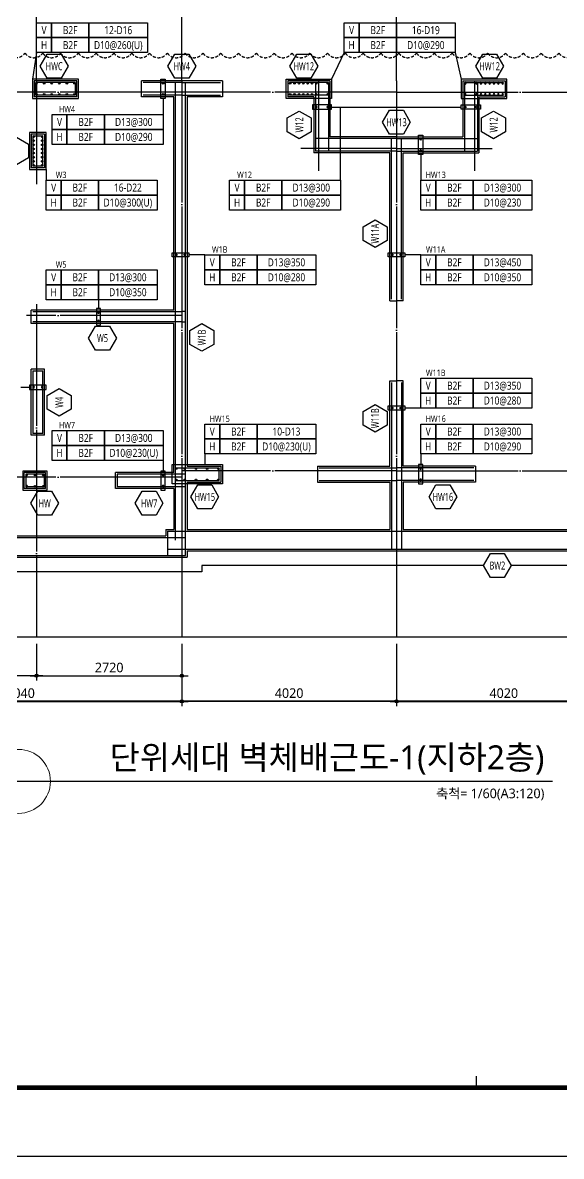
# Model space of a CAD drawing. Header units: millimetres. Extents: x 317501 to 814054, y -400799 to -14117.
# Drawn here: x 332461 to 342548, y -353050 to -331810 of the extents above; entities that cross this region are included whole.
import ezdxf
from ezdxf.enums import TextEntityAlignment as Align
from ezdxf.xclip import XClip

# ---------------------------------------------------------------- set-up
doc = ezdxf.new("R2010")
doc.units = ezdxf.units.MM
doc.header["$LTSCALE"] = 38
doc.header["$XCLIPFRAME"] = 0
for name, pattern in [('CEN', [62, 60, -1, 0, -1]), ('XS-벽체$0$CEN', [62, 60, -1, 0, -1]), ('XS-벽체$0$HID', [2.3, 1.5, -0.8])]:
    doc.linetypes.add(name, pattern=pattern)
doc.layers.get('Defpoints').update_dxf_attribs({"color": 145})
for name, color, linetype in [('BAR', 2, 'Continuous'), ('BARR', 1, 'Continuous'), ('BOX', 7, 'Continuous'), ('CEN', 1, 'CEN'), ('DIM', 7, 'Continuous'), ('FORM_고양장항A-1BL-S-성능$0$FORM', 7, 'Continuous'), ('LEADER', 7, 'Continuous'), ('M', 7, 'Continuous'), ('NAME-W', 4, 'Continuous'), ('TEXT-배근', 3, 'Continuous'), ('XS-벽체$0$BAR', 3, 'Continuous'), ('XS-벽체$0$CEN', 1, 'XS-벽체$0$CEN'), ('XS-벽체$0$WALL', 4, 'Continuous')]:
    doc.layers.add(name, color=color, linetype=linetype)
for name, color, linetype, plot in [('DEFPOINT', 144, 'Continuous', False), ('FORM_고양장항A-1BL-S-성능$0$DEFPOINT', 144, 'Continuous', False), ('XS-벽체$0$1215', 181, 'XS-벽체$0$HID', False)]:
    doc.layers.add(name, color=color, linetype=linetype, plot=plot)
doc.layers.add('TEXT', color=3, linetype='Continuous', lineweight=9)
doc.styles.add('맑은고딕', font='malgun.ttf')
doc.dimstyles.new('DIM_60', dxfattribs={"dimscale": 60, "dimtxt": 3, "dimasz": 1, "dimexe": 1.5, "dimexo": 2, "dimgap": 1, "dimtad": 1, "dimdec": 0, "dimzin": 0, "dimdsep": 46, "dimtxsty": '맑은고딕', "dimblk1": 'DIMDOT', "dimblk2": 'DIMDOT', "dimsah": 1, "dimcen": 0.09, "dimdle": 2, "dimclrd": 7, "dimclre": 7, "dimclrt": 3, "dimadec": 0, "dimazin": 0, "dimtfac": 1, "dimtdec": 0, "dimtix": 1, "dimtmove": 2, "dimatfit": 3, "dimldrblk": 'DIMDOT', "dimfxl": 0, "dimtolj": 1, "dimtzin": 0, "dimarcsym": 0})

# ---------------------------------------------------------------- blocks, each defined once
blk = doc.blocks.new('XS-벽체', base_point=(1093553, 0))
at = {"layer": 'XS-벽체$0$1215'}
blk.add_lwpolyline([(41067, 450863, -0.520567), (40734, 450863, -0.520567), (40400, 450863, -0.520567), (40067, 450863, -0.520567), (39734, 450863, -0.520567), (39400, 450863, -0.520567), (39067, 450863, -0.520567), (38734, 450863, -0.520567), (38400, 450863, -0.520567), (38067, 450863, -0.520567), (37734, 450863, -0.520567), (37400, 450863, -0.520567), (37067, 450863, -0.520567), (36734, 450863, -0.520567), (36400, 450863, -0.520567), (36067, 450863, -0.520567), (35734, 450863, -0.520567), (35400, 450863, -0.520567), (35067, 450863, -0.520567), (34734, 450863, -0.520567), (34400, 450863, -0.520567), (34067, 450863, -0.520567), (33734, 450863, -0.520567), (33400, 450863, -0.520567), (33067, 450863, -0.520567), (32734, 450863, -0.520567), (32400, 450863, -0.520567), (32067, 450863, -0.520567), (31734, 450863, -0.520567), (31400, 450863, -0.520567), (31067, 450863, -0.520567), (30734, 450863, -0.520567), (30400, 450863, -0.520567)], format="xyb", dxfattribs=at)
at = {"layer": 'XS-벽체$0$BAR'}
for p, q in [((31676, 450313), (30936, 450313)), ((33671, 450313), (32946, 450313)), ((33551, 441738), (33551, 450313)), ((33671, 450313), (34396, 450313)), ((33741, 441448), (33741, 450313)), ((36416, 450313), (35686, 450313)), ((36176, 450313), (36176, 449023)), ((36416, 450313), (36416, 449023)), ((38966, 450313), (39696, 450313)), ((38966, 450313), (38966, 449023)), ((39206, 450313), (39206, 449023)), ((31676, 450073), (30936, 450073)), ((33671, 450073), (32946, 450073)), ((33671, 450073), (34396, 450073)), ((36416, 450073), (35686, 450073)), ((38966, 450073), (39696, 450073)), ((30881, 449313), (30881, 448743)), ((31071, 448743), (31071, 449313)), ((37691, 449263), (36176, 449263)), ((37596, 446253), (37596, 449263)), ((37691, 449263), (39206, 449263)), ((37786, 446253), (37786, 449263)), ((37691, 449023), (36176, 449023)), ((37691, 449023), (39206, 449023)), ((30881, 446018), (33671, 446018)), ((33741, 446018), (33671, 446018)), ((33671, 445828), (30881, 445828)), ((33671, 445828), (33741, 445828)), ((30881, 444908), (30881, 443733)), ((31071, 443733), (31071, 444908)), ((37596, 444693), (37596, 441568)), ((37786, 444693), (37786, 441568)), ((33551, 443093), (34371, 443093)), ((36241, 443093), (37691, 443093)), ((39141, 443093), (37691, 443093)), ((31091, 442973), (30751, 442973)), ((33741, 442973), (32461, 442973)), ((31091, 442733), (30751, 442733)), ((33741, 442733), (32461, 442733)), ((33551, 442853), (34371, 442853)), ((36241, 442853), (37691, 442853)), ((39141, 442853), (37691, 442853)), ((33401, 441908), (33401, 441448)), ((33401, 441908), (45826, 441908)), ((21261, 441788), (33741, 441788)), ((21261, 441448), (33741, 441448)), ((33401, 441568), (61261, 441568))]:
    blk.add_line(p, q, dxfattribs=at)
at = {"layer": 'XS-벽체$0$CEN'}
for p, q in [((30951, 450343), (30951, 448408)), ((33671, 450343), (33671, 441538)), ((33671, 450343), (33671, 441418)), ((36231, 450343), (36231, 448658)), ((37691, 450343), (37691, 441538)), ((37691, 450343), (37691, 441538)), ((39151, 450343), (39151, 448658)), ((33671, 450128), (27631, 450128)), ((37691, 450128), (33671, 450128)), ((37691, 450128), (41711, 450128)), ((37691, 449078), (35901, 449078)), ((37691, 449078), (39481, 449078)), ((30951, 446158), (30951, 441418)), ((33671, 445948), (30761, 445948)), ((33671, 442918), (27631, 442918)), ((37691, 443038), (33671, 443038)), ((37691, 443038), (41711, 443038))]:
    blk.add_line(p, q, dxfattribs=at)
at = {"layer": 'XS-벽체$0$WALL'}
for p, q in [((30906, 450343), (30906, 450043)), ((31706, 450343), (30906, 450343)), ((31706, 450043), (31706, 450343)), ((32916, 450043), (32916, 450343)), ((33671, 450343), (32916, 450343)), ((34436, 450343), (33671, 450343)), ((34436, 450343), (34436, 450043)), ((36446, 450343), (35656, 450343)), ((35656, 450343), (35656, 450043)), ((36446, 450343), (36446, 449293)), ((38936, 450343), (39726, 450343)), ((38936, 450343), (38936, 449293)), ((39726, 450343), (39726, 450043)), ((367897, 398288), (367897, 450238)), ((31706, 450043), (30906, 450043)), ((33521, 450043), (32916, 450043)), ((33521, 446048), (33521, 450043)), ((33771, 450043), (33771, 443123)), ((34436, 450043), (33771, 450043)), ((36146, 450043), (35656, 450043)), ((36146, 450043), (36146, 448993)), ((39236, 450043), (39726, 450043)), ((39236, 450043), (39236, 448993)), ((30851, 449343), (30851, 448713)), ((31101, 449343), (30851, 449343)), ((31101, 449343), (31101, 448713)), ((37691, 449293), (36446, 449293)), ((37691, 449293), (38936, 449293)), ((37566, 448993), (36146, 448993)), ((37566, 446223), (37566, 448993)), ((37816, 446223), (37816, 448993)), ((37816, 448993), (39236, 448993)), ((31101, 448713), (30851, 448713)), ((33521, 446048), (30851, 446048)), ((30851, 445798), (30851, 446048)), ((37566, 446223), (37691, 446223)), ((37816, 446223), (37691, 446223)), ((33521, 445798), (30851, 445798)), ((33521, 443003), (33521, 445798)), ((30851, 443703), (30851, 444938)), ((31101, 444938), (30851, 444938)), ((31101, 443703), (31101, 444938)), ((37566, 443123), (37566, 444723)), ((37566, 444723), (37691, 444723)), ((37816, 444723), (37691, 444723)), ((37816, 443123), (37816, 444723)), ((31101, 443703), (30851, 443703)), ((33771, 443123), (34401, 443123)), ((34401, 443123), (34401, 442823)), ((36211, 443123), (37566, 443123)), ((36211, 443123), (36211, 442823)), ((39171, 443123), (37816, 443123)), ((39171, 443123), (39171, 442823)), ((31121, 443003), (30721, 443003)), ((30721, 442703), (30721, 443003)), ((31121, 442703), (31121, 443003)), ((32431, 442703), (32431, 443003)), ((33521, 443003), (32431, 443003)), ((31121, 442703), (30721, 442703)), ((33521, 442703), (32431, 442703)), ((33521, 442703), (33521, 441938)), ((33771, 442823), (33771, 441938)), ((33771, 442823), (34401, 442823)), ((36211, 442823), (37566, 442823)), ((37566, 442823), (37566, 441938)), ((39171, 442823), (37816, 442823)), ((37816, 442823), (37816, 441938)), ((27756, 441818), (33371, 441818)), ((33371, 441938), (33371, 441818)), ((33371, 441938), (33521, 441938)), ((33771, 441938), (37566, 441938)), ((37816, 441938), (41586, 441938)), ((21231, 441418), (33771, 441418)), ((33771, 441538), (33771, 441418)), ((33771, 441538), (45391, 441538))]:
    blk.add_line(p, q, dxfattribs=at)
blk = doc.blocks.new('DIMDOT')
at = {"layer": 'DIM', "linetype": 'Continuous'}
blk.add_line((-2, 0), (2, 0), dxfattribs=at)
for radius in [0.5, 0.25]:
    blk.add_circle((0, 0), radius, dxfattribs=at)
blk = doc.blocks.new('*D924')
at = {"layer": 'Defpoints', "color": 0, "linetype": 'Continuous', "transparency": 16777216}
for p in [(335441, -343325), (339461, -343325), (335441, -344525)]:
    blk.add_point(p, dxfattribs=at)
at = {"layer": 'DIM', "color": 7, "linetype": 'Continuous', "lineweight": -2, "transparency": 16777216}
for p, q in [((335441, -343445), (335441, -344615)), ((339461, -343445), (339461, -344615)), ((339401, -344525), (335501, -344525))]:
    blk.add_line(p, q, dxfattribs=at)
at = {"layer": 'DIM', "color": 7, "linetype": 'Continuous', "lineweight": -2, "transparency": 16777216, "xscale": 60, "yscale": 60, "zscale": 60, "rotation": 180}
blk.add_blockref('DIMDOT', (335441, -344525), dxfattribs=at)
at = {"layer": 'DIM', "color": 7, "linetype": 'Continuous', "lineweight": -2, "transparency": 16777216, "xscale": 60, "yscale": 60, "zscale": 60}
blk.add_blockref('DIMDOT', (339461, -344525), dxfattribs=at)
at = {"layer": 'DIM', "color": 3, "linetype": 'Continuous', "transparency": 16777216, "insert": (337451, -344372), "char_height": 180, "attachment_point": 5, "style": '맑은고딕'}
blk.add_mtext('\\A1;4020', dxfattribs=at)
blk = doc.blocks.new('*D925')
at = {"layer": 'Defpoints', "color": 0, "linetype": 'Continuous', "transparency": 16777216}
for p in [(339461, -343325), (343481, -343325), (343481, -344525)]:
    blk.add_point(p, dxfattribs=at)
at = {"layer": 'DIM', "color": 7, "linetype": 'Continuous', "lineweight": -2, "transparency": 16777216}
for p, q in [((339461, -343445), (339461, -344615)), ((343481, -343445), (343481, -344615)), ((339521, -344525), (343421, -344525))]:
    blk.add_line(p, q, dxfattribs=at)
at = {"layer": 'DIM', "color": 7, "linetype": 'Continuous', "lineweight": -2, "transparency": 16777216, "xscale": 60, "yscale": 60, "zscale": 60, "rotation": 180}
blk.add_blockref('DIMDOT', (339461, -344525), dxfattribs=at)
at = {"layer": 'DIM', "color": 7, "linetype": 'Continuous', "lineweight": -2, "transparency": 16777216, "xscale": 60, "yscale": 60, "zscale": 60}
blk.add_blockref('DIMDOT', (343481, -344525), dxfattribs=at)
at = {"layer": 'DIM', "color": 3, "linetype": 'Continuous', "transparency": 16777216, "insert": (341471, -344372), "char_height": 180, "attachment_point": 5, "style": '맑은고딕'}
blk.add_mtext('\\A1;4020', dxfattribs=at)
blk = doc.blocks.new('*D926')
at = {"layer": 'Defpoints', "color": 0, "linetype": 'Continuous', "transparency": 16777216}
for p in [(329401, -343325), (335441, -343325), (335441, -344525)]:
    blk.add_point(p, dxfattribs=at)
at = {"layer": 'DIM', "color": 7, "linetype": 'Continuous', "lineweight": -2, "transparency": 16777216}
for p, q in [((329401, -343445), (329401, -344615)), ((335441, -343445), (335441, -344615)), ((329461, -344525), (335381, -344525))]:
    blk.add_line(p, q, dxfattribs=at)
at = {"layer": 'DIM', "color": 7, "linetype": 'Continuous', "lineweight": -2, "transparency": 16777216, "xscale": 60, "yscale": 60, "zscale": 60, "rotation": 180}
blk.add_blockref('DIMDOT', (329401, -344525), dxfattribs=at)
at = {"layer": 'DIM', "color": 7, "linetype": 'Continuous', "lineweight": -2, "transparency": 16777216, "xscale": 60, "yscale": 60, "zscale": 60}
blk.add_blockref('DIMDOT', (335441, -344525), dxfattribs=at)
at = {"layer": 'DIM', "color": 3, "linetype": 'Continuous', "transparency": 16777216, "insert": (332421, -344372), "char_height": 180, "attachment_point": 5, "style": '맑은고딕'}
blk.add_mtext('\\A1;6040', dxfattribs=at)
blk = doc.blocks.new('*D927')
at = {"layer": 'Defpoints', "color": 0, "linetype": 'Continuous', "transparency": 16777216}
for p in [(332721, -343325), (335441, -343325), (335441, -344045)]:
    blk.add_point(p, dxfattribs=at)
at = {"layer": 'DIM', "color": 7, "linetype": 'Continuous', "lineweight": -2, "transparency": 16777216}
for p, q in [((332721, -343445), (332721, -344135)), ((335441, -343445), (335441, -344135)), ((332781, -344045), (335381, -344045))]:
    blk.add_line(p, q, dxfattribs=at)
at = {"layer": 'DIM', "color": 7, "linetype": 'Continuous', "lineweight": -2, "transparency": 16777216, "xscale": 60, "yscale": 60, "zscale": 60, "rotation": 180}
blk.add_blockref('DIMDOT', (332721, -344045), dxfattribs=at)
at = {"layer": 'DIM', "color": 7, "linetype": 'Continuous', "lineweight": -2, "transparency": 16777216, "xscale": 60, "yscale": 60, "zscale": 60}
blk.add_blockref('DIMDOT', (335441, -344045), dxfattribs=at)
at = {"layer": 'DIM', "color": 3, "linetype": 'Continuous', "transparency": 16777216, "insert": (334081, -343892), "char_height": 180, "attachment_point": 5, "style": '맑은고딕'}
blk.add_mtext('\\A1;2720', dxfattribs=at)
blk = doc.blocks.new('*D928')
at = {"layer": 'Defpoints', "color": 0, "linetype": 'Continuous', "transparency": 16777216}
for p in [(329401, -343325), (332721, -343325), (329401, -344045)]:
    blk.add_point(p, dxfattribs=at)
at = {"layer": 'DIM', "color": 7, "linetype": 'Continuous', "lineweight": -2, "transparency": 16777216}
for p, q in [((329401, -343445), (329401, -344135)), ((332721, -343445), (332721, -344135)), ((332661, -344045), (329461, -344045))]:
    blk.add_line(p, q, dxfattribs=at)
at = {"layer": 'DIM', "color": 7, "linetype": 'Continuous', "lineweight": -2, "transparency": 16777216, "xscale": 60, "yscale": 60, "zscale": 60, "rotation": 180}
blk.add_blockref('DIMDOT', (329401, -344045), dxfattribs=at)
at = {"layer": 'DIM', "color": 7, "linetype": 'Continuous', "lineweight": -2, "transparency": 16777216, "xscale": 60, "yscale": 60, "zscale": 60}
blk.add_blockref('DIMDOT', (332721, -344045), dxfattribs=at)
at = {"layer": 'DIM', "color": 3, "linetype": 'Continuous', "transparency": 16777216, "insert": (331061, -343892), "char_height": 180, "attachment_point": 5, "style": '맑은고딕'}
blk.add_mtext('\\A1;3320', dxfattribs=at)
blk = doc.blocks.new('BAR')
at = {"layer": 'BARR'}
h = blk.add_hatch(color=256, dxfattribs=at)
edge = h.paths.add_edge_path()
edge.add_arc((0, 0), 15, 0, 360)
blk.add_circle((0, 0), 15, dxfattribs=at)
blk = doc.blocks.new('FORM_고양장항A-1BL-S-성능')
at = {"layer": 'FORM_고양장항A-1BL-S-성능$0$DEFPOINT', "color": 1}
blk.add_line((391, 22), (391, 25), dxfattribs=at)
at = {"layer": 'FORM_고양장항A-1BL-S-성능$0$DEFPOINT'}
blk.add_lwpolyline([(0, 594), (0, 0), (841, 0), (841, 594), (0, 594)], dxfattribs=at)
at = {"layer": 'FORM_고양장항A-1BL-S-성능$0$FORM'}
for points in [[(25, 573), (25, 21), (757, 21), (757, 573)], [(26, 572), (26, 22), (756, 22), (756, 572)]]:
    blk.add_lwpolyline(points, close=True, dxfattribs=at)
at = {"layer": 'FORM_고양장항A-1BL-S-성능$0$FORM', "const_width": 1}
blk.add_lwpolyline([(25.5, 572.5), (25.5, 21.5), (756.5, 21.5), (756.5, 572.5)], close=True, dxfattribs=at)

msp = doc.modelspace()

# ---------------------------------------------------------------- linework, layer by layer
at = {"layer": 'BAR'}
for p, q in [((332705.9, -333169.6), (332705.9, -332929.6)), ((333445.9, -332929.6), (333445.9, -333169.6)), ((332650.9, -333929.6), (332840.9, -333929.6)), ((332840.9, -334499.6), (332650.9, -334499.6)), ((332650.9, -338334.6), (332840.9, -338334.6)), ((332840.9, -339509.6), (332650.9, -339509.6)), ((336140.9, -340389.6), (336140.9, -340149.6)), ((332520.9, -340269.6), (332520.9, -340509.6)), ((332860.9, -340269.6), (332860.9, -340509.6)), ((334230.9, -340269.6), (334230.9, -340509.6))]:
    msp.add_line(p, q, dxfattribs=at)
at = {"layer": 'BOX'}
for points in [[(333000.9, -331809.6), (333000.9, -332089.6), (332720.9, -332089.6), (332720.9, -331809.6)], [(333700.9, -331809.6), (333700.9, -332089.6), (333000.9, -332089.6), (333000.9, -331809.6)], [(334800.9, -331809.6), (334800.9, -332089.6), (333700.9, -332089.6), (333700.9, -331809.6)], [(338760.9, -331809.6), (338760.9, -332089.6), (338480.9, -332089.6), (338480.9, -331809.6)], [(339460.9, -331809.6), (339460.9, -332089.6), (338760.9, -332089.6), (338760.9, -331809.6)], [(340560.9, -331809.6), (340560.9, -332089.6), (339460.9, -332089.6), (339460.9, -331809.6)], [(333000.9, -332089.6), (333000.9, -332369.6), (332720.9, -332369.6), (332720.9, -332089.6)], [(333700.9, -332089.6), (333700.9, -332369.6), (333000.9, -332369.6), (333000.9, -332089.6)], [(334800.9, -332089.6), (334800.9, -332369.6), (333700.9, -332369.6), (333700.9, -332089.6)], [(338760.9, -332089.6), (338760.9, -332369.6), (338480.9, -332369.6), (338480.9, -332089.6)], [(339460.9, -332089.6), (339460.9, -332369.6), (338760.9, -332369.6), (338760.9, -332089.6)], [(340560.9, -332089.6), (340560.9, -332369.6), (339460.9, -332369.6), (339460.9, -332089.6)], [(333290.9, -333529.6), (333290.9, -333809.6), (333010.9, -333809.6), (333010.9, -333529.6)], [(333990.9, -333529.6), (333990.9, -333809.6), (333290.9, -333809.6), (333290.9, -333529.6)], [(335090.9, -333529.6), (335090.9, -333809.6), (333990.9, -333809.6), (333990.9, -333529.6)], [(333290.9, -333809.6), (333290.9, -334089.6), (333010.9, -334089.6), (333010.9, -333809.6)], [(333990.9, -333809.6), (333990.9, -334089.6), (333290.9, -334089.6), (333290.9, -333809.6)], [(335090.9, -333809.6), (335090.9, -334089.6), (333990.9, -334089.6), (333990.9, -333809.6)], [(333180.9, -334759.6), (333180.9, -335039.6), (332900.9, -335039.6), (332900.9, -334759.6)], [(333880.9, -334759.6), (333880.9, -335039.6), (333180.9, -335039.6), (333180.9, -334759.6)], [(334980.9, -334759.6), (334980.9, -335039.6), (333880.9, -335039.6), (333880.9, -334759.6)], [(336615.9, -334759.6), (336615.9, -335039.6), (336335.9, -335039.6), (336335.9, -334759.6)], [(337315.9, -334759.6), (337315.9, -335039.6), (336615.9, -335039.6), (336615.9, -334759.6)], [(338415.9, -334759.6), (338415.9, -335039.6), (337315.9, -335039.6), (337315.9, -334759.6)], [(340195.9, -334759.6), (340195.9, -335039.6), (339915.9, -335039.6), (339915.9, -334759.6)], [(340895.9, -334759.6), (340895.9, -335039.6), (340195.9, -335039.6), (340195.9, -334759.6)], [(341995.9, -334759.6), (341995.9, -335039.6), (340895.9, -335039.6), (340895.9, -334759.6)], [(333180.9, -335039.6), (333180.9, -335319.6), (332900.9, -335319.6), (332900.9, -335039.6)], [(333880.9, -335039.6), (333880.9, -335319.6), (333180.9, -335319.6), (333180.9, -335039.6)], [(334980.9, -335039.6), (334980.9, -335319.6), (333880.9, -335319.6), (333880.9, -335039.6)], [(336615.9, -335039.6), (336615.9, -335319.6), (336335.9, -335319.6), (336335.9, -335039.6)], [(337315.9, -335039.6), (337315.9, -335319.6), (336615.9, -335319.6), (336615.9, -335039.6)], [(338415.9, -335039.6), (338415.9, -335319.6), (337315.9, -335319.6), (337315.9, -335039.6)], [(340195.9, -335039.6), (340195.9, -335319.6), (339915.9, -335319.6), (339915.9, -335039.6)], [(340895.9, -335039.6), (340895.9, -335319.6), (340195.9, -335319.6), (340195.9, -335039.6)], [(341995.9, -335039.6), (341995.9, -335319.6), (340895.9, -335319.6), (340895.9, -335039.6)], [(336150.9, -336159.6), (336150.9, -336439.6), (335870.9, -336439.6), (335870.9, -336159.6)], [(336850.9, -336159.6), (336850.9, -336439.6), (336150.9, -336439.6), (336150.9, -336159.6)], [(337950.9, -336159.6), (337950.9, -336439.6), (336850.9, -336439.6), (336850.9, -336159.6)], [(340195.9, -336159.6), (340195.9, -336439.6), (339915.9, -336439.6), (339915.9, -336159.6)], [(340895.9, -336159.6), (340895.9, -336439.6), (340195.9, -336439.6), (340195.9, -336159.6)], [(341995.9, -336159.6), (341995.9, -336439.6), (340895.9, -336439.6), (340895.9, -336159.6)], [(333180.9, -336439.6), (333180.9, -336719.6), (332900.9, -336719.6), (332900.9, -336439.6)], [(333880.9, -336439.6), (333880.9, -336719.6), (333180.9, -336719.6), (333180.9, -336439.6)], [(334980.9, -336439.6), (334980.9, -336719.6), (333880.9, -336719.6), (333880.9, -336439.6)], [(336150.9, -336439.6), (336150.9, -336719.6), (335870.9, -336719.6), (335870.9, -336439.6)], [(336850.9, -336439.6), (336850.9, -336719.6), (336150.9, -336719.6), (336150.9, -336439.6)], [(337950.9, -336439.6), (337950.9, -336719.6), (336850.9, -336719.6), (336850.9, -336439.6)], [(340195.9, -336439.6), (340195.9, -336719.6), (339915.9, -336719.6), (339915.9, -336439.6)], [(340895.9, -336439.6), (340895.9, -336719.6), (340195.9, -336719.6), (340195.9, -336439.6)], [(341995.9, -336439.6), (341995.9, -336719.6), (340895.9, -336719.6), (340895.9, -336439.6)], [(333180.9, -336719.6), (333180.9, -336999.6), (332900.9, -336999.6), (332900.9, -336719.6)], [(333880.9, -336719.6), (333880.9, -336999.6), (333180.9, -336999.6), (333180.9, -336719.6)], [(334980.9, -336719.6), (334980.9, -336999.6), (333880.9, -336999.6), (333880.9, -336719.6)], [(340195.9, -338469.6), (340195.9, -338749.6), (339915.9, -338749.6), (339915.9, -338469.6)], [(340895.9, -338469.6), (340895.9, -338749.6), (340195.9, -338749.6), (340195.9, -338469.6)], [(341995.9, -338469.6), (341995.9, -338749.6), (340895.9, -338749.6), (340895.9, -338469.6)], [(340195.9, -338749.6), (340195.9, -339029.6), (339915.9, -339029.6), (339915.9, -338749.6)], [(340895.9, -338749.6), (340895.9, -339029.6), (340195.9, -339029.6), (340195.9, -338749.6)], [(341995.9, -338749.6), (341995.9, -339029.6), (340895.9, -339029.6), (340895.9, -338749.6)], [(336150.9, -339329.6), (336150.9, -339609.6), (335870.9, -339609.6), (335870.9, -339329.6)], [(336850.9, -339329.6), (336850.9, -339609.6), (336150.9, -339609.6), (336150.9, -339329.6)], [(337950.9, -339329.6), (337950.9, -339609.6), (336850.9, -339609.6), (336850.9, -339329.6)], [(340195.9, -339329.6), (340195.9, -339609.6), (339915.9, -339609.6), (339915.9, -339329.6)], [(340895.9, -339329.6), (340895.9, -339609.6), (340195.9, -339609.6), (340195.9, -339329.6)], [(341995.9, -339329.6), (341995.9, -339609.6), (340895.9, -339609.6), (340895.9, -339329.6)], [(333290.9, -339449.6), (333290.9, -339729.6), (333010.9, -339729.6), (333010.9, -339449.6)], [(333990.9, -339449.6), (333990.9, -339729.6), (333290.9, -339729.6), (333290.9, -339449.6)], [(335090.9, -339449.6), (335090.9, -339729.6), (333990.9, -339729.6), (333990.9, -339449.6)], [(336150.9, -339609.6), (336150.9, -339889.6), (335870.9, -339889.6), (335870.9, -339609.6)], [(336850.9, -339609.6), (336850.9, -339889.6), (336150.9, -339889.6), (336150.9, -339609.6)], [(337950.9, -339609.6), (337950.9, -339889.6), (336850.9, -339889.6), (336850.9, -339609.6)], [(340195.9, -339609.6), (340195.9, -339889.6), (339915.9, -339889.6), (339915.9, -339609.6)], [(340895.9, -339609.6), (340895.9, -339889.6), (340195.9, -339889.6), (340195.9, -339609.6)], [(341995.9, -339609.6), (341995.9, -339889.6), (340895.9, -339889.6), (340895.9, -339609.6)], [(333290.9, -339729.6), (333290.9, -340009.6), (333010.9, -340009.6), (333010.9, -339729.6)], [(333990.9, -339729.6), (333990.9, -340009.6), (333290.9, -340009.6), (333290.9, -339729.6)], [(335090.9, -339729.6), (335090.9, -340009.6), (333990.9, -340009.6), (333990.9, -339729.6)]]:
    msp.add_lwpolyline(points, close=True, dxfattribs=at)
at = {"layer": 'CEN'}
for p, q in [((332720.9, -332899.6), (332720.9, -321899.6)), ((335440.9, -332899.6), (335440.9, -321899.6)), ((339460.9, -332899.6), (339460.9, -321899.6)), ((339460.9, -341704.6), (339460.9, -343324.6)), ((332720.9, -341824.6), (332720.9, -343324.6)), ((335440.9, -341824.6), (335440.9, -343324.6))]:
    msp.add_line(p, q, dxfattribs=at)
at = {"layer": 'DEFPOINT'}
msp.add_line((342380.9, -346024.6), (331780.9, -346024.6), dxfattribs=at)
for points in [[(320060.9, -320699.6), (355285.9, -320699.6), (355285.9, -344524.6), (320060.9, -344524.6)], [(321860.9, -321899.6), (353485.9, -321899.6), (353485.9, -343324.6), (321860.9, -343324.6)]]:
    msp.add_lwpolyline(points, close=True, dxfattribs=at)
at = {"layer": 'LEADER'}
for p, q in [((332720.9, -332369.6), (332645.9, -332869.6)), ((338480.9, -332369.6), (338245.9, -332869.6)), ((340560.9, -332369.6), (340675.9, -332869.6)), ((335090.9, -333229.6), (335090.9, -333529.6)), ((338245.9, -333389.6), (340675.9, -333389.6)), ((338415.9, -334759.6), (338415.9, -333389.6)), ((339915.9, -334279.6), (339915.9, -334759.6)), ((332900.9, -334559.6), (332900.9, -334759.6)), ((335870.9, -336159.6), (335570.9, -336159.6)), ((339915.9, -336159.6), (339615.9, -336159.6)), ((333880.9, -336999.6), (333880.9, -337164.6)), ((332425.9, -338639.6), (332590.9, -338639.6)), ((339915.9, -339029.6), (339615.9, -339029.6)), ((335090.9, -340009.6), (335090.9, -340209.6)), ((335870.9, -339889.6), (335870.9, -340089.6)), ((339915.9, -339889.6), (339915.9, -340089.6))]:
    msp.add_line(p, q, dxfattribs=at)
for points in [[(333505.9, -332869.6), (332645.9, -332869.6), (332645.9, -333229.6), (333505.9, -333229.6)], [(335050.9, -332869.6), (335130.9, -332869.6), (335130.9, -333229.6), (335050.9, -333229.6)], [(337395.9, -332869.6), (338245.9, -332869.6), (338245.9, -333229.6), (337395.9, -333229.6)], [(341525.9, -332869.6), (340675.9, -332869.6), (340675.9, -333229.6), (341525.9, -333229.6)], [(338245.9, -333429.6), (338245.9, -333349.6), (337885.9, -333349.6), (337885.9, -333429.6)], [(340675.9, -333429.6), (340675.9, -333349.6), (341035.9, -333349.6), (341035.9, -333429.6)], [(332900.9, -333869.6), (332590.9, -333869.6), (332590.9, -334559.6), (332900.9, -334559.6)], [(339955.9, -334279.6), (339875.9, -334279.6), (339875.9, -333919.6), (339955.9, -333919.6)], [(335570.9, -336119.6), (335570.9, -336199.6), (335260.9, -336199.6), (335260.9, -336119.6)], [(339615.9, -336119.6), (339615.9, -336199.6), (339305.9, -336199.6), (339305.9, -336119.6)], [(333920.9, -337164.6), (333840.9, -337164.6), (333840.9, -337474.6), (333920.9, -337474.6)], [(332590.9, -338599.6), (332590.9, -338679.6), (332900.9, -338679.6), (332900.9, -338599.6)], [(339615.9, -338989.6), (339615.9, -339069.6), (339305.9, -339069.6), (339305.9, -338989.6)], [(332920.9, -340209.6), (332460.9, -340209.6), (332460.9, -340569.6), (332920.9, -340569.6)], [(335130.9, -340209.6), (335050.9, -340209.6), (335050.9, -340569.6), (335130.9, -340569.6)], [(335260.9, -340089.6), (336200.9, -340089.6), (336200.9, -340449.6), (335260.9, -340449.6)], [(339955.9, -340089.6), (339875.9, -340089.6), (339875.9, -340449.6), (339955.9, -340449.6)]]:
    msp.add_lwpolyline(points, close=True, dxfattribs=at)
for points in [[(347160.9, -341704.6), (346860.9, -341979.6), (341610.7, -341979.6)], [(341091.1, -341979.6), (335815.9, -341979.6), (335815.9, -342099.6), (329660.7, -342099.6)]]:
    msp.add_lwpolyline(points, dxfattribs=at)
at = {"layer": 'M'}
for points in [[(332921, -332849.6), (332791.1, -332624.6), (332921, -332399.6), (333180.8, -332399.6), (333310.7, -332624.6), (333180.8, -332849.6)], [(335311, -332849.6), (335181.1, -332624.6), (335311, -332399.6), (335570.8, -332399.6), (335700.7, -332624.6), (335570.8, -332849.6)], [(337596, -332849.6), (337466.1, -332624.6), (337596, -332399.6), (337855.8, -332399.6), (337985.7, -332624.6), (337855.8, -332849.6)], [(341076, -332849.6), (340946.1, -332624.6), (341076, -332399.6), (341335.8, -332399.6), (341465.7, -332624.6), (341335.8, -332849.6)], [(337865.9, -333854.5), (337640.9, -333984.4), (337415.9, -333854.5), (337415.9, -333594.7), (337640.9, -333464.8), (337865.9, -333594.7)], [(339331, -333899.6), (339201.1, -333674.6), (339331, -333449.6), (339590.8, -333449.6), (339720.7, -333674.6), (339590.8, -333899.6)], [(341505.9, -333854.5), (341280.9, -333984.4), (341055.9, -333854.5), (341055.9, -333594.7), (341280.9, -333464.8), (341505.9, -333594.7)], [(332570.9, -334344.5), (332345.9, -334474.4), (332120.9, -334344.5), (332120.9, -334084.7), (332345.9, -333954.8), (332570.9, -334084.7)], [(339285.9, -335892), (339060.9, -336021.9), (338835.9, -335892), (338835.9, -335632.2), (339060.9, -335502.3), (339285.9, -335632.2)], [(333826, -337944.6), (333696.1, -337719.6), (333826, -337494.6), (334085.8, -337494.6), (334215.7, -337719.6), (334085.8, -337944.6)], [(336040.9, -337837.4), (335815.9, -337967.3), (335590.9, -337837.4), (335590.9, -337577.6), (335815.9, -337447.7), (336040.9, -337577.6)], [(333370.9, -339052), (333145.9, -339181.9), (332920.9, -339052), (332920.9, -338792.2), (333145.9, -338662.3), (333370.9, -338792.2)], [(339285.9, -339352), (339060.9, -339481.9), (338835.9, -339352), (338835.9, -339092.2), (339060.9, -338962.3), (339285.9, -339092.2)], [(335741, -340919.6), (335611.1, -340694.6), (335741, -340469.6), (336000.8, -340469.6), (336130.7, -340694.6), (336000.8, -340919.6)], [(340200.8, -340919.6), (340070.9, -340694.6), (340200.8, -340469.6), (340460.7, -340469.6), (340590.6, -340694.6), (340460.7, -340919.6)], [(332743.4, -341039.6), (332613.5, -340814.6), (332743.4, -340589.6), (333003.2, -340589.6), (333133.1, -340814.6), (333003.2, -341039.6)], [(334698.5, -341039.6), (334568.6, -340814.6), (334698.5, -340589.6), (334958.3, -340589.6), (335088.2, -340814.6), (334958.3, -341039.6)], [(341221, -342204.6), (341091.1, -341979.6), (341221, -341754.6), (341480.8, -341754.6), (341610.7, -341979.6), (341480.8, -342204.6)]]:
    msp.add_lwpolyline(points, close=True, dxfattribs=at)
at = {"layer": 'TEXT'}
msp.add_line((332980.9, -346024.6), (342380.9, -346024.6), dxfattribs=at)
msp.add_circle((332380.9, -346024.6), 600, dxfattribs=at)

# ---------------------------------------------------------------- block references
at = {"xscale": 60, "yscale": 60, "zscale": 60}
msp.add_blockref('FORM_고양장항A-1BL-S-성능', (317500.9, -353049.6), dxfattribs=at)
ref = msp.add_blockref('XS-벽체', (1395322.8, -783242.1))
XClip(ref).set_block_clipping_path([(20090.6265650072, 439917.5453104111), (51715.6265649986, 461342.5453104091)])
ref = msp.add_blockref('XS-벽체', (-63956.6, -1065810.3), dxfattribs=dict(rotation=270))
XClip(ref).set_block_clipping_path([(355331.8382743184, 440397.5453104071), (369896.8382743168, 470357.5453103984)])
at = {"layer": 'BARR', "xscale": -1}
for p, rotation in [((332720.9, -332944.6), 180), ((340750.9, -332944.6), 270.0000000000026), ((340960.9, -332944.6), 270.0000000000026), ((341042.6, -332944.6), 270.0000000000026), ((341124.3, -332944.6), 270.0000000000026), ((341205.9, -332944.6), 270.0000000000026), ((341287.6, -332944.6), 270.0000000000026), ((341369.3, -332944.6), 270.0000000000026), ((341450.9, -332944.6), 270.0000000000026), ((332720.9, -333154.6), 180), ((340750.9, -333154.6), 270.0000000000026), ((340960.9, -333154.6), 270.0000000000026), ((341042.6, -333154.6), 270.0000000000026), ((341124.3, -333154.6), 270.0000000000026), ((341205.9, -333154.6), 270.0000000000026), ((341287.6, -333154.6), 270.0000000000026), ((341369.3, -333154.6), 270.0000000000026), ((341450.9, -333154.6), 270.0000000000026), ((337960.9, -333389.6), 180), ((338170.9, -333389.6), 180), ((332665.9, -333944.6), 180), ((332825.9, -333944.6), 180), ((333880.9, -337239.6), 270.0000000000006), ((333880.9, -337399.6), 270.0000000000006), ((339915.9, -340164.6), 270.0000000000006), ((332535.9, -340284.6), 180), ((335090.9, -340284.6), 270.0000000000006), ((339915.9, -340374.6), 270.0000000000006), ((332535.9, -340494.6), 180), ((335090.9, -340494.6), 270.0000000000006)]:
    msp.add_blockref('BAR', p, dxfattribs=dict(at, rotation=rotation))
at = {"layer": 'BARR'}
for p, rotation in [((332862.9, -332944.6), 179.9999999999989), ((333004.9, -332944.6), 179.9999999999989), ((333146.9, -332944.6), 179.9999999999989), ((333288.9, -332944.6), 179.9999999999989), ((333430.9, -332944.6), 179.9999999999989), ((335090.9, -332944.6), 89.99999999999933), ((337470.9, -332944.6), 89.99999999999736), ((337552.6, -332944.6), 89.99999999999736), ((337634.3, -332944.6), 89.99999999999736), ((337715.9, -332944.6), 89.99999999999736), ((337797.6, -332944.6), 89.99999999999736), ((337879.3, -332944.6), 89.99999999999736), ((337960.9, -332944.6), 89.99999999999736), ((338170.9, -332944.6), 89.99999999999736), ((332862.9, -333154.6), 179.9999999999989), ((333004.9, -333154.6), 179.9999999999989), ((333146.9, -333154.6), 179.9999999999989), ((333288.9, -333154.6), 179.9999999999989), ((333430.9, -333154.6), 179.9999999999989), ((335090.9, -333154.6), 89.99999999999933), ((337470.9, -333154.6), 89.99999999999736), ((337552.6, -333154.6), 89.99999999999736), ((337634.3, -333154.6), 89.99999999999736), ((337715.9, -333154.6), 89.99999999999736), ((337797.6, -333154.6), 89.99999999999736), ((337879.3, -333154.6), 89.99999999999736), ((337960.9, -333154.6), 89.99999999999736), ((338170.9, -333154.6), 89.99999999999736), ((340750.9, -333389.6), 179.9999999999993), ((340960.9, -333389.6), 179.9999999999993), ((339915.9, -333994.6), 269.9999999999993), ((339915.9, -334204.6), 269.9999999999993), ((335335.9, -340164.6), 180), ((335495.9, -340164.6), 180), ((335705.9, -340164.6), 180), ((335915.9, -340164.6), 180), ((336125.9, -340164.6), 180), ((332690.9, -340284.6), 180), ((332845.9, -340284.6), 180), ((335335.9, -340374.6), 180), ((335495.9, -340374.6), 180), ((335705.9, -340374.6), 180), ((335915.9, -340374.6), 180), ((336125.9, -340374.6), 180), ((332690.9, -340494.6), 180), ((332845.9, -340494.6), 180)]:
    msp.add_blockref('BAR', p, dxfattribs=dict(at, rotation=rotation))
for p in [(332665.9, -334021.7), (332665.9, -334098.9), (332825.9, -334021.7), (332825.9, -334098.9), (332665.9, -334176), (332665.9, -334253.2), (332665.9, -334330.3), (332825.9, -334176), (332825.9, -334253.2), (332825.9, -334330.3), (332665.9, -334407.5), (332665.9, -334484.6), (332825.9, -334407.5), (332825.9, -334484.6), (335335.9, -336159.6), (335495.9, -336159.6), (339380.9, -336159.6), (339540.9, -336159.6), (339380.9, -339029.6), (339540.9, -339029.6)]:
    msp.add_blockref('BAR', p, dxfattribs=at)
at = {"layer": 'BARR', "xscale": -1}
for p in [(332665.9, -338639.6), (332825.9, -338639.6)]:
    msp.add_blockref('BAR', p, dxfattribs=at)

# ---------------------------------------------------------------- texts
at = {"layer": 'NAME-W', "style": '맑은고딕', "width": 0.7}
for s, p in [('HWC', (333050.9, -332624.6)), ('HW4', (335440.9, -332624.6)), ('HW12', (337725.9, -332624.6)), ('HW12', (341205.9, -332624.6)), ('HW13', (339460.9, -333674.6)), ('W5', (333955.9, -337719.6)), ('HW15', (335870.9, -340694.6)), ('HW16', (340330.7, -340694.6)), ('HW', (332873.3, -340814.6)), ('HW7', (334828.4, -340814.6)), ('BW2', (341350.9, -341979.6))]:
    msp.add_text(s, height=150, dxfattribs=at).set_placement(p, align=Align.MIDDLE)
for s, p in [('W12', (337640.9, -333724.6)), ('W12', (341280.9, -333724.6)), ('W11A', (339060.9, -335762.1)), ('W1B', (335815.9, -337707.5)), ('W4', (333145.9, -338922.1)), ('W11B', (339060.9, -339222.1))]:
    msp.add_text(s, height=150, rotation=90, dxfattribs=at).set_placement(p, align=Align.MIDDLE)
at = {"layer": 'TEXT', "style": '맑은고딕'}
for s, height, p in [('단위세대 벽체배근도-1(지하2층)', 450, (342230.9, -345574.6)), ('축척= 1/60(A3:120)', 180, (342230.9, -346249.6))]:
    msp.add_text(s, height=height, dxfattribs=at).set_placement(p, align=Align.MIDDLE_RIGHT)
at = {"layer": 'TEXT-배근', "style": '맑은고딕', "width": 0.8}
for s, p in [('V', (332860.9, -331949.6)), ('B2F', (333350.9, -331949.6)), ('12-D16', (334250.9, -331949.6)), ('V', (338620.9, -331949.6)), ('B2F', (339110.9, -331949.6)), ('16-D19', (340010.9, -331949.6)), ('H', (332860.9, -332229.6)), ('B2F', (333350.9, -332229.6)), ('D10@260(U)', (334250.9, -332229.6)), ('H', (338620.9, -332229.6)), ('B2F', (339110.9, -332229.6)), ('D10@290', (340010.9, -332229.6)), ('V', (333150.9, -333669.6)), ('B2F', (333640.9, -333669.6)), ('D13@300', (334540.9, -333669.6)), ('H', (333150.9, -333949.6)), ('B2F', (333640.9, -333949.6)), ('D10@290', (334540.9, -333949.6)), ('V', (333040.9, -334899.6)), ('B2F', (333530.9, -334899.6)), ('16-D22', (334430.9, -334899.6)), ('V', (336475.9, -334899.6)), ('B2F', (336965.9, -334899.6)), ('D13@300', (337865.9, -334899.6)), ('V', (340055.9, -334899.6)), ('B2F', (340545.9, -334899.6)), ('D13@300', (341445.9, -334899.6)), ('H', (333040.9, -335179.6)), ('B2F', (333530.9, -335179.6)), ('D10@300(U)', (334430.9, -335179.6)), ('H', (336475.9, -335179.6)), ('B2F', (336965.9, -335179.6)), ('D10@290', (337865.9, -335179.6)), ('H', (340055.9, -335179.6)), ('B2F', (340545.9, -335179.6)), ('D10@230', (341445.9, -335179.6)), ('V', (336010.9, -336299.6)), ('B2F', (336500.9, -336299.6)), ('D13@350', (337400.9, -336299.6)), ('V', (340055.9, -336299.6)), ('B2F', (340545.9, -336299.6)), ('D13@450', (341445.9, -336299.6)), ('V', (333040.9, -336579.6)), ('B2F', (333530.9, -336579.6)), ('D13@300', (334430.9, -336579.6)), ('H', (336010.9, -336579.6)), ('B2F', (336500.9, -336579.6)), ('D10@280', (337400.9, -336579.6)), ('H', (340055.9, -336579.6)), ('B2F', (340545.9, -336579.6)), ('D10@350', (341445.9, -336579.6)), ('H', (333040.9, -336859.6)), ('B2F', (333530.9, -336859.6)), ('D10@350', (334430.9, -336859.6)), ('V', (340055.9, -338609.6)), ('B2F', (340545.9, -338609.6)), ('D13@350', (341445.9, -338609.6)), ('H', (340055.9, -338889.6)), ('B2F', (340545.9, -338889.6)), ('D10@280', (341445.9, -338889.6)), ('V', (336010.9, -339469.6)), ('B2F', (336500.9, -339469.6)), ('10-D13', (337400.9, -339469.6)), ('V', (340055.9, -339469.6)), ('B2F', (340545.9, -339469.6)), ('D13@300', (341445.9, -339469.6)), ('V', (333150.9, -339589.6)), ('B2F', (333640.9, -339589.6)), ('D13@300', (334540.9, -339589.6)), ('H', (333150.9, -339869.6)), ('B2F', (333640.9, -339869.6)), ('D10@230(U)', (334540.9, -339869.6)), ('H', (336010.9, -339749.6)), ('B2F', (336500.9, -339749.6)), ('D10@230(U)', (337400.9, -339749.6)), ('H', (340055.9, -339749.6)), ('B2F', (340545.9, -339749.6)), ('D10@290', (341445.9, -339749.6))]:
    msp.add_text(s, height=150, dxfattribs=at).set_placement(p, align=Align.MIDDLE_CENTER)
at = {"layer": 'TEXT-배근', "color": 2, "style": '맑은고딕', "width": 0.8}
for s, p in [('HW4', (333290.9, -333429.6)), ('W3', (333180.9, -334659.6)), ('W12', (336615.9, -334659.6)), ('HW13', (340195.9, -334659.6)), ('W1B', (336150.9, -336059.6)), ('W11A', (340195.9, -336059.6)), ('W5', (333180.9, -336339.6)), ('W11B', (340195.9, -338369.6)), ('HW15', (336150.9, -339229.6)), ('HW16', (340195.9, -339229.6)), ('HW7', (333290.9, -339349.6))]:
    msp.add_text(s, height=120, dxfattribs=at).set_placement(p, align=Align.MIDDLE_CENTER)

# ---------------------------------------------------------------- dimensions: what is measured, and where the dimension line sits
at = {"layer": 'DIM', "linetype": 'Continuous'}
for base, p1, p2, picture, middle in [((335440.9, -344524.6), (329400.9, -343324.6), (335440.9, -343324.6), '*D926', (332420.9, -344371.6)), ((335440.9, -344044.6), (332720.9, -343324.6), (335440.9, -343324.6), '*D927', (334080.9, -343891.6)), ((343480.9, -344524.6), (339460.9, -343324.6), (343480.9, -343324.6), '*D925', (341470.9, -344371.6))]:
    dim = msp.add_linear_dim(base=base, p1=p1, p2=p2, dimstyle='DIM_60', dxfattribs=at)
    dim.commit()
    dim.dimension.update_dxf_attribs({"geometry": picture, "text_midpoint": middle})
for base, p1, p2, picture, middle in [((329400.9, -344044.6), (332720.9, -343324.6), (329400.9, -343324.6), '*D928', (331060.9, -343891.6)), ((335440.9, -344524.6), (339460.9, -343324.6), (335440.9, -343324.6), '*D924', (337450.9, -344371.6))]:
    dim = msp.add_linear_dim(base=base, p1=p1, p2=p2, angle=180, dimstyle='DIM_60', dxfattribs=at)
    dim.commit()
    dim.dimension.update_dxf_attribs({"geometry": picture, "text_midpoint": middle})

doc.saveas('drawing.dxf')
